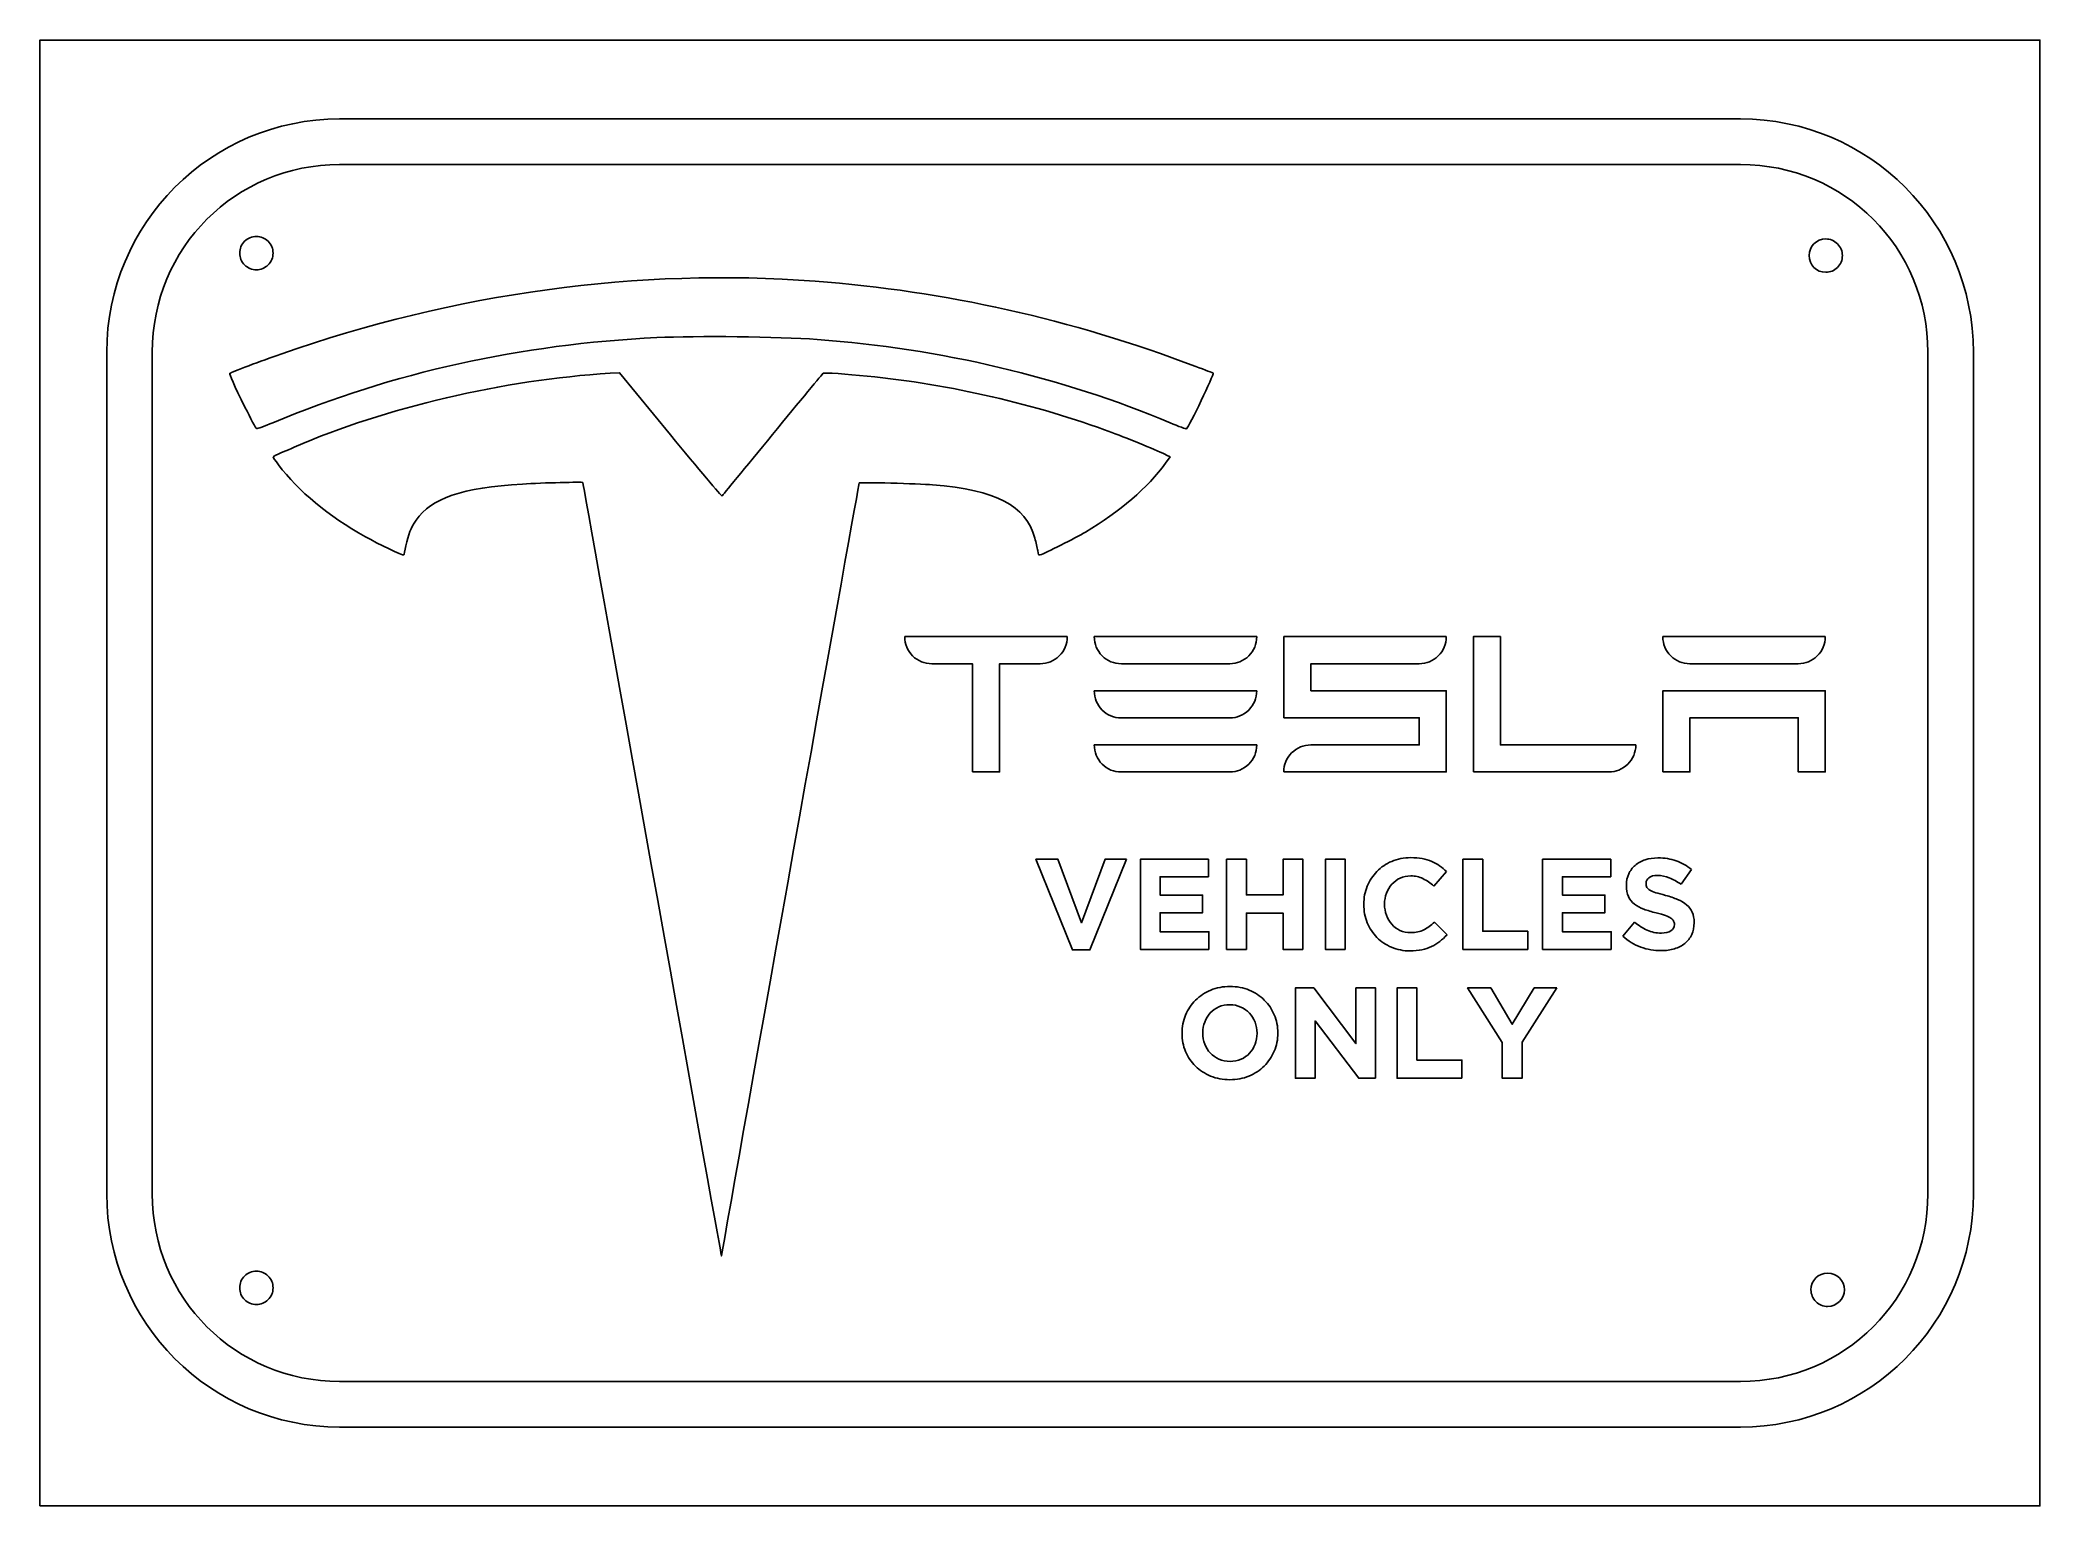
# Model space of a CAD drawing. Extents: x -306 to -6, y 7 to 226.
import ezdxf

# ---------------------------------------------------------------- set-up
doc = ezdxf.new("R2010")
doc.units = 0
doc.layers.add('Ebene_1', color=7, linetype='CONTINUOUS')

msp = doc.modelspace()

# ---------------------------------------------------------------- linework, layer by layer
at = {"layer": 'Ebene_1', "color": 7}
for points in [[(-305.52617, 6.61666), (-305.52617, 226.21667), (-5.926212, 226.21667), (-5.926212, 6.61666)], [(-273.11247, 196.79464)], [(-38.026202, 196.41666)], [(-136.24158, 168.87962)], [(-62.42029, 116.570098), (-62.42029, 128.73696), (-38.086571, 128.73696), (-38.086571, 116.570098), (-42.142191, 116.570098), (-42.142191, 124.681336), (-58.36467, 124.681336), (-58.36467, 116.570098)], [(-142.780359, 103.508223), (-145.983739, 103.508223), (-149.515172, 93.99457), (-153.046614, 103.508223), (-156.327177, 103.508223), (-150.865996, 89.903511), (-148.241539, 89.903511)], [(-130.410685, 90), (-130.410685, 92.643746), (-137.74372, 92.643746), (-137.74372, 95.480478), (-131.375563, 95.480478), (-131.375563, 98.124224), (-137.74372, 98.124224), (-137.74372, 100.864468), (-130.507173, 100.864468), (-130.507173, 103.508223), (-140.696238, 103.508223), (-140.696238, 90)], [(-116.344342, 90), (-116.344342, 103.508223), (-119.31615, 103.508223), (-119.31615, 98.16282), (-124.796628, 98.16282), (-124.796628, 103.508223), (-127.768444, 103.508223), (-127.768444, 90), (-124.796628, 90), (-124.796628, 95.422585), (-119.31615, 95.422585), (-119.31615, 90)], [(-110, 90), (-110, 103.508223), (-112.971808, 103.508223), (-112.971808, 90)], [(-82.670571, 90), (-82.670571, 92.701639), (-89.405385, 92.701639), (-89.405385, 103.508223), (-92.377195, 103.508223), (-92.377195, 90)], [(-70.143799, 90), (-70.143799, 92.643746), (-77.476835, 92.643746), (-77.476835, 95.480478), (-71.108672, 95.480478), (-71.108672, 98.124224), (-77.476835, 98.124224), (-77.476835, 100.864468), (-70.240286, 100.864468), (-70.240286, 103.508223), (-80.429347, 103.508223), (-80.429347, 90)], [(-57.737039, 93.99457)], [(-94.756209, 92.180609)], [(-105.457105, 70.702535), (-105.457105, 84.210758), (-108.390317, 84.210758), (-108.390317, 75.893548), (-114.719887, 84.210758), (-117.46013, 84.210758), (-117.46013, 70.702535), (-114.526918, 70.702535), (-114.526918, 79.289905), (-107.985073, 70.702535)], [(-92.526599, 70.702535), (-92.526599, 73.404175), (-99.261415, 73.404175), (-99.261415, 84.210758), (-102.233224, 84.210758), (-102.233224, 70.702535)], [(-78.320952, 84.210758), (-81.698008, 84.210758), (-84.978577, 78.788173), (-88.201253, 84.210758), (-91.674797, 84.210758), (-86.483779, 76.028632), (-86.483779, 70.702535), (-83.51197, 70.702535), (-83.51197, 76.086525)], [(-120.09634, 77.456646)], [(-288.70607, 53.37741)], [(-273.11247, 41.79464)], [(-37.734502, 41.50297)]]:
    msp.add_lwpolyline(points, close=True, dxfattribs=at)
for points in [[(-50.792212, 214.39113), (-260.63807, 214.39113)], [(-260.63807, 207.56186), (-50.792212, 207.56186)], [(-295.52617, 179.45591), (-295.52617, 53.37741)], [(-288.70607, 53.37741), (-288.70607, 179.45591)], [(-22.724212, 179.45591), (-22.724212, 53.37741)], [(-15.904102, 53.37741), (-15.904102, 179.45591)], [(-220.13644, 176.29517), (-218.71568, 176.38267), (-211.08945, 167.08985)], [(-136.77281, 164.04105), (-136.24231, 163.7704), (-136.92662, 162.82956)], [(-175.977645, 136.848198), (-151.643922, 136.848198)], [(-147.588307, 136.848198), (-123.254583, 136.848198)], [(-115.143345, 120.625722), (-98.920867, 120.625722), (-98.920867, 124.681336), (-119.198968, 124.681336), (-119.198968, 136.848198), (-94.865248, 136.848198)], [(-90.809628, 116.570098), (-90.809628, 136.848198), (-86.754009, 136.848198), (-86.754009, 120.625722), (-66.47591, 120.625722)], [(-62.42029, 136.848198), (-38.086571, 136.848198)], [(-165.838591, 116.570098), (-165.838591, 132.792574), (-171.922022, 132.792574)], [(-155.699545, 132.792574), (-161.782976, 132.792574), (-161.782976, 116.570098), (-165.838591, 116.570098)], [(-127.310207, 132.792574), (-143.532683, 132.792574)], [(-98.920867, 132.792574), (-115.143345, 132.792574), (-115.143345, 128.73696), (-94.865248, 128.73696), (-94.865248, 116.570098), (-119.198968, 116.570098)], [(-42.142191, 132.792574), (-58.36467, 132.792574)], [(-147.588307, 128.73696), (-123.254583, 128.73696)], [(-127.310207, 124.681336), (-143.532683, 124.681336)], [(-147.588307, 120.625722), (-123.254583, 120.625722)], [(-127.310207, 116.570098), (-143.532683, 116.570098)], [(-70.53153, 116.570098), (-90.809628, 116.570098)], [(-59.686083, 99.74515), (-58.142285, 101.983652)], [(-96.743848, 99.475015), (-94.852696, 101.655633)], [(-67.887505, 99.629363), (-67.887505, 99.590801)], [(-64.934993, 99.860969), (-64.934993, 99.899531)], [(-107.222374, 96.754078), (-107.222374, 96.715516)], [(-104.115482, 96.754111), (-104.115482, 96.792673)], [(-94.756209, 92.180609), (-96.647361, 94.091059)], [(-66.671765, 94.071761), (-68.427834, 91.968334)], [(-60.689551, 93.743675), (-60.689551, 93.705113)], [(-57.737039, 93.99457), (-57.737039, 94.033132)], [(-134.453654, 77.456613), (-134.453654, 77.418051)], [(-131.346762, 77.45668), (-131.346762, 77.495242)], [(-123.203232, 77.456646), (-123.203232, 77.418085)], [(-120.09634, 77.456646), (-120.09634, 77.495208)], [(-203.33409, 44.69906), (-203.44124, 44.09017), (-203.5311, 44.56364)], [(-50.792212, 25.27145), (-260.63807, 25.27145)], [(-260.63807, 18.44218), (-50.792212, 18.44218)]]:
    msp.add_lwpolyline(points, dxfattribs=at)
for points in [[(-260.63807, 214.39113), (-279.90657, 214.39113), (-295.52617, 198.75048), (-295.52617, 179.45591)], [(-15.904102, 179.45591), (-15.904102, 198.75048), (-31.523622, 214.39113), (-50.792212, 214.39113)], [(-288.70607, 179.45591), (-288.70607, 195.08519), (-276.24627, 207.56186), (-260.63807, 207.56186)], [(-50.792212, 207.56186), (-35.184002, 207.56186), (-22.724212, 195.08519), (-22.724212, 179.45591)], [(-275.61247, 194.29464), (-275.61247, 194.957681), (-275.349078, 195.593566), (-274.880237, 196.062407)], [(-274.880237, 196.062407), (-274.411396, 196.531248), (-273.775511, 196.79464), (-273.11247, 196.79464)], [(-273.11247, 196.79464), (-272.449429, 196.79464), (-271.813544, 196.531248), (-271.344703, 196.062407)], [(-271.344703, 196.062407), (-270.875862, 195.593566), (-270.61247, 194.957681), (-270.61247, 194.29464)], [(-40.526122, 193.91666), (-40.526122, 195.297341), (-39.406883, 196.416616), (-38.026202, 196.41666)], [(-38.026202, 196.41666), (-37.363143, 196.416687), (-36.727233, 196.153306), (-36.25837, 195.684462)], [(-36.25837, 195.684462), (-35.789508, 195.215618), (-35.526102, 194.579719), (-35.526102, 193.91666)], [(-274.880237, 192.526873), (-275.349078, 192.995714), (-275.61247, 193.631599), (-275.61247, 194.29464)], [(-273.11247, 191.79464), (-273.775511, 191.79464), (-274.411396, 192.058032), (-274.880237, 192.526873)], [(-271.344703, 192.526873), (-271.813544, 192.058032), (-272.449429, 191.79464), (-273.11247, 191.79464)], [(-270.61247, 194.29464), (-270.61247, 193.631599), (-270.875862, 192.995714), (-271.344703, 192.526873)], [(-269.45847, 179.17244), (-243.46152, 188.30904), (-215.6974, 192.09521), (-189.42012, 190.08732)], [(-38.026202, 191.41666), (-39.406883, 191.416704), (-40.526122, 192.535979), (-40.526122, 193.91666)], [(-36.25837, 192.148858), (-36.727233, 191.680014), (-37.363143, 191.416633), (-38.026202, 191.41666)], [(-35.526102, 193.91666), (-35.526102, 193.253601), (-35.789508, 192.617702), (-36.25837, 192.148858)], [(-189.42012, 190.08732), (-169.76625, 188.58556), (-151.24341, 184.43975), (-132.38839, 177.32247)], [(-213.11409, 181.6362), (-233.6312, 180.6246), (-252.50733, 176.4433), (-270.64837, 168.89172)], [(-189.08185, 181.36141), (-194.96708, 181.78832), (-207.19364, 181.92811), (-213.11409, 181.6362)], [(-136.24158, 168.87962), (-152.40267, 175.69549), (-170.76361, 180.03267), (-189.08185, 181.36141)], [(-277.08014, 176.29309), (-276.96261, 176.41062), (-272.23158, 178.19785), (-269.45847, 179.17244)], [(-132.38839, 177.32247), (-130.9846, 176.79255), (-129.8119, 176.33489), (-129.78242, 176.30539)], [(-274.83256, 171.23805), (-276.44396, 174.48933), (-277.19492, 176.17831), (-277.08014, 176.29309)], [(-267.42875, 165.23157), (-253.78559, 171.16692), (-236.05156, 175.31565), (-220.13644, 176.29517)], [(-195.79516, 167.11788), (-191.69112, 172.11915), (-188.27055, 176.2499), (-188.19395, 176.29726)], [(-188.19395, 176.29726), (-188.03412, 176.39596), (-184.62095, 176.176), (-181.63954, 175.87453)], [(-181.63954, 175.87453), (-169.06651, 174.60358), (-156.43882, 171.69417), (-144.96936, 167.42572)], [(-129.78242, 176.30539), (-129.62828, 176.15127), (-133.39838, 168.28098), (-133.78039, 167.95937)], [(-273.09377, 168.01211), (-273.18907, 168.04871), (-273.97137, 169.50027), (-274.83256, 171.23805)], [(-270.64837, 168.89172), (-271.89824, 168.37147), (-272.99861, 167.97562), (-273.09377, 168.01211)], [(-133.78039, 167.95937), (-133.83169, 167.91627), (-134.93918, 168.33034), (-136.24158, 168.87962)], [(-270.10125, 164.07973), (-269.82214, 164.19535), (-268.61954, 164.71355), (-267.42875, 165.23157)], [(-211.08945, 167.08985), (-206.89507, 161.97887), (-203.41689, 157.84834), (-203.36016, 157.91089)], [(-203.36016, 157.91089), (-203.30356, 157.97339), (-199.89918, 162.11664), (-195.79516, 167.11788)], [(-144.96936, 167.42572), (-142.2625, 166.41837), (-137.90838, 164.62034), (-136.77281, 164.04105)], [(-270.60865, 163.76327), (-270.60865, 163.82207), (-270.3803, 163.96424), (-270.10125, 164.07973)], [(-269.80679, 162.59272), (-270.24784, 163.17798), (-270.60865, 163.70471), (-270.60865, 163.76327)], [(-256.77163, 151.79986), (-262.39229, 154.95541), (-266.80498, 158.60896), (-269.80679, 162.59272)], [(-136.92662, 162.82956), (-139.58604, 159.1732), (-143.75518, 155.58004), (-148.91827, 152.49461)], [(-233.26189, 159.70493), (-242.28698, 159.16673), (-246.92883, 157.5863), (-249.17235, 154.28781)], [(-224.19588, 159.93415), (-224.19588, 160.03843), (-230.22925, 159.88595), (-233.26189, 159.70493)], [(-203.5311, 44.56364), (-203.76848, 45.81561), (-224.19588, 159.8608), (-224.19588, 159.93415)], [(-182.80301, 159.87251), (-182.85941, 159.81071), (-199.76601, 64.96914), (-203.33409, 44.69906)], [(-171.82924, 159.58518), (-173.93508, 159.76387), (-182.69296, 159.99323), (-182.80301, 159.87251)], [(-156.49504, 151.59367), (-157.92702, 156.55943), (-162.15803, 158.7645), (-171.82924, 159.58518)], [(-249.17235, 154.28781), (-249.9995, 153.07168), (-250.34485, 152.20456), (-250.70588, 150.43748)], [(-251.03196, 149.07262), (-251.14173, 148.96297), (-254.89246, 150.74486), (-256.77163, 151.79986)], [(-250.70588, 150.43748), (-250.85244, 149.7195), (-250.99926, 149.10531), (-251.03196, 149.07262)], [(-156.06757, 149.73185), (-156.12077, 150.12526), (-156.31319, 150.96309), (-156.49504, 151.59367)], [(-148.91827, 152.49461), (-150.33821, 151.64604), (-155.03873, 149.28679), (-155.67962, 149.101)], [(-155.67962, 149.101), (-155.94411, 149.0243), (-155.97958, 149.0819), (-156.06757, 149.73185)], [(-174.805313, 133.964906), (-175.586868, 134.767581), (-175.977645, 135.728679), (-175.977645, 136.848198)], [(-151.643922, 136.848198), (-151.643922, 135.707552), (-152.045259, 134.746455), (-152.847934, 133.964906)], [(-146.415975, 133.964906), (-147.19753, 134.767581), (-147.588307, 135.728679), (-147.588307, 136.848198)], [(-123.254583, 136.848198), (-123.254583, 135.707552), (-123.65592, 134.746455), (-124.458595, 133.964906)], [(-94.865248, 136.848198), (-94.865248, 135.707552), (-95.266586, 134.746455), (-96.06926, 133.964906)], [(-61.247963, 133.964906), (-62.029515, 134.767581), (-62.42029, 135.728679), (-62.42029, 136.848198)], [(-38.086571, 136.848198), (-38.086571, 135.707552), (-38.487909, 134.746455), (-39.290583, 133.964906)], [(-171.922022, 132.792574), (-173.062667, 132.792574), (-174.023765, 133.183352), (-174.805313, 133.964906)], [(-152.847934, 133.964906), (-153.650609, 133.183352), (-154.601146, 132.792574), (-155.699545, 132.792574)], [(-143.532683, 132.792574), (-144.673329, 132.792574), (-145.634426, 133.183352), (-146.415975, 133.964906)], [(-124.458595, 133.964906), (-125.26127, 133.183352), (-126.211807, 132.792574), (-127.310207, 132.792574)], [(-96.06926, 133.964906), (-96.871935, 133.183352), (-97.82247, 132.792574), (-98.920867, 132.792574)], [(-58.36467, 132.792574), (-59.505314, 132.792574), (-60.466411, 133.183352), (-61.247963, 133.964906)], [(-39.290583, 133.964906), (-40.093258, 133.183352), (-41.043794, 132.792574), (-42.142191, 132.792574)], [(-146.415975, 125.853668), (-147.19753, 126.656343), (-147.588307, 127.61744), (-147.588307, 128.73696)], [(-143.532683, 124.681336), (-144.673329, 124.681336), (-145.634426, 125.072114), (-146.415975, 125.853668)], [(-124.458595, 125.853668), (-125.26127, 125.072114), (-126.211807, 124.681336), (-127.310207, 124.681336)], [(-123.254583, 128.73696), (-123.254583, 127.596314), (-123.65592, 126.635217), (-124.458595, 125.853668)], [(-146.415975, 117.742421), (-147.19753, 118.545096), (-147.588307, 119.506196), (-147.588307, 120.625722)], [(-123.254583, 120.625722), (-123.254583, 119.485076), (-123.65592, 118.523976), (-124.458595, 117.742421)], [(-118.026636, 119.421709), (-117.223961, 120.224384), (-116.262864, 120.625722), (-115.143345, 120.625722)], [(-66.47591, 120.625722), (-66.47591, 119.485076), (-66.877247, 118.523976), (-67.679922, 117.742421)], [(-143.532683, 116.570098), (-144.673329, 116.570098), (-145.634426, 116.960872), (-146.415975, 117.742421)], [(-124.458595, 117.742421), (-125.26127, 116.960872), (-126.211807, 116.570098), (-127.310207, 116.570098)], [(-119.198968, 116.570098), (-119.198968, 117.689617), (-118.808191, 118.640155), (-118.026636, 119.421709)], [(-67.679922, 117.742421), (-68.482597, 116.960872), (-69.433133, 116.570098), (-70.53153, 116.570098)], [(-103.034822, 103.180128), (-103.896773, 102.819909), (-104.63651, 102.318177), (-105.254031, 101.67493)], [(-100.178797, 103.739753), (-101.22086, 103.739753), (-102.172868, 103.553211), (-103.034822, 103.180128)], [(-98.461322, 103.58538), (-98.975921, 103.688296), (-99.548413, 103.739753), (-100.178797, 103.739753)], [(-97.03331, 103.16083), (-97.457854, 103.340942), (-97.933858, 103.482459), (-98.461322, 103.58538)], [(-95.856164, 102.504716), (-96.216384, 102.762019), (-96.608766, 102.980723), (-97.03331, 103.16083)], [(-94.852696, 101.655633), (-95.161456, 101.964391), (-95.495945, 102.247418), (-95.856164, 102.504716)], [(-66.575277, 102.581873), (-66.986956, 102.221655), (-67.308581, 101.790678), (-67.540151, 101.288942)], [(-65.070076, 103.411667), (-65.648999, 103.21869), (-66.150733, 102.942092), (-66.575277, 102.581873)], [(-63.159626, 103.701124), (-63.854335, 103.701124), (-64.491152, 103.604639), (-65.070076, 103.411667)], [(-60.438684, 103.257285), (-61.262042, 103.553178), (-62.169023, 103.701124), (-63.159626, 103.701124)], [(-58.142285, 101.983652), (-58.836995, 102.536848), (-59.602461, 102.961392), (-60.438684, 103.257285)], [(-106.701336, 99.455717), (-107.048695, 98.619494), (-107.222374, 97.718947), (-107.222374, 96.754078)], [(-105.254031, 101.67493), (-105.871547, 101.044544), (-106.353982, 100.304806), (-106.701336, 99.455717)], [(-103.826017, 98.413657), (-103.633045, 98.928257), (-103.362881, 99.378532), (-103.015524, 99.764481)], [(-103.015524, 99.764481), (-102.668169, 100.15043), (-102.25649, 100.452755), (-101.780486, 100.671457)], [(-101.780486, 100.671457), (-101.291617, 100.890165), (-100.764153, 100.999518), (-100.198094, 100.999518)], [(-100.198094, 100.999518), (-99.51625, 100.999518), (-98.905164, 100.864434), (-98.364835, 100.594266)], [(-98.364835, 100.594266), (-97.811641, 100.324104), (-97.271312, 99.95102), (-96.743848, 99.475015)], [(-67.540151, 101.288942), (-67.77172, 100.800078), (-67.887505, 100.246885), (-67.887505, 99.629363)], [(-67.887505, 99.590801), (-67.887505, 98.921825), (-67.784585, 98.362199), (-67.578745, 97.911924)], [(-64.934993, 99.899531), (-64.934993, 100.23402), (-64.793478, 100.510615), (-64.510449, 100.729317)], [(-64.819208, 99.282046), (-64.896398, 99.449287), (-64.934993, 99.642262), (-64.934993, 99.860969)], [(-64.356069, 98.857496), (-64.574774, 98.986148), (-64.729154, 99.127664), (-64.819208, 99.282046)], [(-64.510449, 100.729317), (-64.214555, 100.960889), (-63.777145, 101.076676), (-63.198221, 101.076676)], [(-63.198221, 101.076676), (-62.619297, 101.076676), (-62.040374, 100.954457), (-61.46145, 100.710019)], [(-61.46145, 100.710019), (-60.882526, 100.478452), (-60.290737, 100.156829), (-59.686083, 99.74515)], [(-107.222374, 96.715516), (-107.222374, 95.750641), (-107.048695, 94.843659), (-106.701336, 93.99457)], [(-104.115482, 96.792673), (-104.115482, 97.371594), (-104.018994, 97.911922), (-103.826017, 98.413657)], [(-103.826017, 95.113821), (-104.018994, 95.628422), (-104.115482, 96.175185), (-104.115482, 96.754111)], [(-67.578745, 97.911924), (-67.360041, 97.46165), (-67.057714, 97.082133), (-66.671765, 96.773375)], [(-66.671765, 96.773375), (-66.285815, 96.477477), (-65.816244, 96.226609), (-65.26305, 96.020773)], [(-65.26305, 96.020773), (-64.709856, 95.81493), (-64.092337, 95.628388), (-63.410493, 95.461147)], [(-63.468386, 98.490848), (-63.84147, 98.606634), (-64.137364, 98.72885), (-64.356069, 98.857496)], [(-62.021076, 98.085604), (-62.6, 98.23998), (-63.082437, 98.375061), (-63.468386, 98.490848)], [(-60.207114, 97.468085), (-60.734578, 97.699652), (-61.339232, 97.905492), (-62.021076, 98.085604)], [(-58.856292, 96.657589), (-59.216511, 96.979212), (-59.666785, 97.249378), (-60.207114, 97.468085)], [(-58.026501, 95.557636), (-58.206611, 95.98218), (-58.483208, 96.348831), (-58.856292, 96.657589)], [(-106.701336, 93.99457), (-106.353982, 93.145481), (-105.871547, 92.405746), (-105.254031, 91.775365)], [(-103.034822, 93.763006), (-103.369313, 94.148955), (-103.633045, 94.599227), (-103.826017, 95.113821)], [(-101.799783, 92.836723), (-102.275788, 93.06829), (-102.687467, 93.377051), (-103.034822, 93.763006)], [(-98.24905, 92.933212), (-98.776514, 92.650184), (-99.426195, 92.50867), (-100.198094, 92.50867)], [(-96.647361, 94.091059), (-97.174825, 93.602189), (-97.708721, 93.21624), (-98.24905, 92.933212)], [(-64.780613, 92.875319), (-65.423862, 93.171212), (-66.054246, 93.570026), (-66.671765, 94.071761)], [(-63.410493, 95.461147), (-62.844434, 95.31963), (-62.387728, 95.184546), (-62.040374, 95.055895)], [(-62.040374, 95.055895), (-61.680154, 94.927249), (-61.403557, 94.7986), (-61.210583, 94.669949)], [(-61.210583, 94.669949), (-61.004743, 94.541297), (-60.869661, 94.399783), (-60.805335, 94.245407)], [(-60.689551, 93.705113), (-60.689551, 93.306299), (-60.863228, 92.991105), (-61.210583, 92.759532)], [(-60.805335, 94.245407), (-60.728146, 94.10389), (-60.689551, 93.936646), (-60.689551, 93.743675)], [(-58.103691, 92.199907), (-57.859256, 92.727372), (-57.737039, 93.325593), (-57.737039, 93.99457)], [(-57.737039, 94.033132), (-57.737039, 94.624923), (-57.833526, 95.133091), (-58.026501, 95.557636)], [(-105.254031, 91.775365), (-104.63651, 91.157844), (-103.903206, 90.668974), (-103.054118, 90.308755)], [(-103.054118, 90.308755), (-102.20503, 89.948536), (-101.285185, 89.768427), (-100.294582, 89.768427)], [(-100.198094, 92.50867), (-100.777018, 92.50867), (-101.310914, 92.618021), (-101.799783, 92.836723)], [(-100.294582, 89.768427), (-99.638468, 89.768427), (-99.046679, 89.82632), (-98.519214, 89.942107)], [(-98.519214, 89.942107), (-97.991751, 90.045022), (-97.509314, 90.199401), (-97.071905, 90.405244)], [(-97.071905, 90.405244), (-96.621631, 90.623946), (-96.209952, 90.881246), (-95.836868, 91.177144)], [(-95.836868, 91.177144), (-95.463783, 91.473037), (-95.103564, 91.807525), (-94.756209, 92.180609)], [(-68.427834, 91.968334), (-67.61734, 91.235032), (-66.716792, 90.688271), (-65.726189, 90.328053)], [(-65.726189, 90.328053), (-64.735586, 89.980699), (-63.725685, 89.807023), (-62.696487, 89.807023)], [(-62.638595, 92.43148), (-63.410493, 92.43148), (-64.124499, 92.579426), (-64.780613, 92.875319)], [(-62.696487, 89.807023), (-61.963184, 89.807023), (-61.294205, 89.897076), (-60.689551, 90.077182)], [(-61.210583, 92.759532), (-61.545072, 92.540831), (-62.021076, 92.43148), (-62.638595, 92.43148)], [(-60.689551, 90.077182), (-60.084897, 90.27016), (-59.563866, 90.540325), (-59.126457, 90.887678)], [(-59.126457, 90.887678), (-58.689047, 91.247897), (-58.348125, 91.685306), (-58.103691, 92.199907)], [(-127.255704, 84.442297), (-128.297764, 84.442297), (-129.262636, 84.255752), (-130.15032, 83.882663)], [(-124.380376, 83.882663), (-125.255195, 84.255752), (-126.213638, 84.442297), (-127.255704, 84.442297)], [(-132.427418, 82.377466), (-133.057805, 81.747079), (-133.553108, 81.007341), (-133.913326, 80.158253)], [(-130.15032, 83.882663), (-131.025139, 83.522444), (-131.784172, 83.020712), (-132.427418, 82.377466)], [(-130.227511, 80.46705), (-129.867293, 80.852999), (-129.442748, 81.155324), (-128.953878, 81.374026)], [(-128.953878, 81.374026), (-128.452143, 81.592733), (-127.89895, 81.702087), (-127.294299, 81.702087)], [(-127.294299, 81.702087), (-126.702508, 81.702087), (-126.155744, 81.586304), (-125.654009, 81.354737)], [(-125.654009, 81.354737), (-125.15228, 81.136029), (-124.721303, 80.833701), (-124.361078, 80.447752)], [(-122.122576, 82.396763), (-122.752963, 83.027145), (-123.505563, 83.522444), (-124.380376, 83.882663)], [(-120.636668, 80.196848), (-120.984027, 81.045937), (-121.47933, 81.779242), (-122.122576, 82.396763)], [(-133.913326, 80.158253), (-134.273545, 79.322029), (-134.453654, 78.421483), (-134.453654, 77.456613)], [(-131.346762, 77.495242), (-131.346762, 78.074163), (-131.250277, 78.61449), (-131.057305, 79.116226)], [(-131.057305, 79.116226), (-130.851463, 79.630826), (-130.574865, 80.081101), (-130.227511, 80.46705)], [(-124.361078, 80.447752), (-123.987995, 80.061803), (-123.704967, 79.611528), (-123.511995, 79.096928)], [(-123.511995, 79.096928), (-123.306153, 78.582328), (-123.203232, 78.035567), (-123.203232, 77.456646)], [(-120.09634, 77.495208), (-120.09634, 78.460078), (-120.276449, 79.360624), (-120.636668, 80.196848)], [(-134.453654, 77.418051), (-134.453654, 76.453176), (-134.279978, 75.546194), (-133.932624, 74.697105)], [(-131.057305, 75.81639), (-131.250277, 76.330991), (-131.346762, 76.877754), (-131.346762, 77.45668)], [(-130.208214, 74.465575), (-130.568432, 74.851523), (-130.851463, 75.301795), (-131.057305, 75.81639)], [(-123.511995, 75.777803), (-123.704967, 75.276068), (-123.981565, 74.832226), (-124.341789, 74.446277)], [(-123.203232, 77.418085), (-123.203232, 76.839158), (-123.306153, 76.292398), (-123.511995, 75.777803)], [(-120.636668, 74.735701), (-120.276449, 75.58479), (-120.09634, 76.491771), (-120.09634, 77.456646)], [(-133.932624, 74.697105), (-133.572405, 73.860882), (-133.077103, 73.12758), (-132.446716, 72.497198)], [(-132.446716, 72.497198), (-131.80347, 71.879677), (-131.044437, 71.384374), (-130.169618, 71.01129)], [(-128.915283, 73.539292), (-129.404153, 73.770865), (-129.83513, 74.079626), (-130.208214, 74.465575)], [(-127.255704, 73.211239), (-127.860354, 73.211239), (-128.413547, 73.32059), (-128.915283, 73.539292)], [(-125.615414, 73.539292), (-126.117149, 73.32059), (-126.663912, 73.211239), (-127.255704, 73.211239)], [(-124.341789, 74.446277), (-124.689143, 74.060328), (-125.113684, 73.758), (-125.615414, 73.539292)], [(-124.418972, 71.01129), (-123.531293, 71.384374), (-122.77226, 71.886109), (-122.141874, 72.516496)], [(-122.141874, 72.516496), (-121.498627, 73.159742), (-120.996892, 73.899477), (-120.636668, 74.735701)], [(-130.169618, 71.01129), (-129.294799, 70.651072), (-128.336359, 70.470962), (-127.294299, 70.470962)], [(-127.294299, 70.470962), (-126.252233, 70.470962), (-125.293791, 70.651072), (-124.418972, 71.01129)], [(-295.52617, 53.37741), (-295.52617, 34.08284), (-279.90657, 18.44218), (-260.63807, 18.44218)], [(-260.63807, 25.27145), (-276.24627, 25.27145), (-288.70607, 37.74813), (-288.70607, 53.37741)], [(-50.792212, 18.44218), (-31.523622, 18.44218), (-15.904102, 34.08283), (-15.904102, 53.37741)], [(-22.724212, 53.37741), (-22.724212, 37.74813), (-35.184002, 25.27145), (-50.792212, 25.27145)], [(-275.61247, 39.29464), (-275.61247, 39.957681), (-275.349078, 40.593566), (-274.880237, 41.062407)], [(-274.880237, 37.526873), (-275.349078, 37.995714), (-275.61247, 38.631599), (-275.61247, 39.29464)], [(-274.880237, 41.062407), (-274.411396, 41.531248), (-273.775511, 41.79464), (-273.11247, 41.79464)], [(-273.11247, 41.79464), (-272.449429, 41.79464), (-271.813544, 41.531248), (-271.344703, 41.062407)], [(-271.344703, 41.062407), (-270.875862, 40.593566), (-270.61247, 39.957681), (-270.61247, 39.29464)], [(-270.61247, 39.29464), (-270.61247, 38.631599), (-270.875862, 37.995714), (-271.344703, 37.526873)], [(-40.234502, 39.00299), (-40.234491, 40.383694), (-39.115206, 41.50297), (-37.734502, 41.50297)], [(-39.502269, 37.235223), (-39.97111, 37.704064), (-40.234502, 38.339949), (-40.234502, 39.00299)], [(-37.734502, 41.50297), (-36.353802, 41.502964), (-35.234523, 40.38369), (-35.234512, 39.00299)], [(-35.234512, 39.00299), (-35.234512, 37.622282), (-36.353794, 36.502996), (-37.734502, 36.50299)], [(-273.11247, 36.79464), (-273.775511, 36.79464), (-274.411396, 37.058032), (-274.880237, 37.526873)], [(-271.344703, 37.526873), (-271.813544, 37.058032), (-272.449429, 36.79464), (-273.11247, 36.79464)], [(-37.734502, 36.50299), (-38.397543, 36.50299), (-39.033428, 36.766382), (-39.502269, 37.235223)]]:
    msp.add_open_spline(points, degree=3, dxfattribs=at)

doc.saveas('drawing.dxf')
